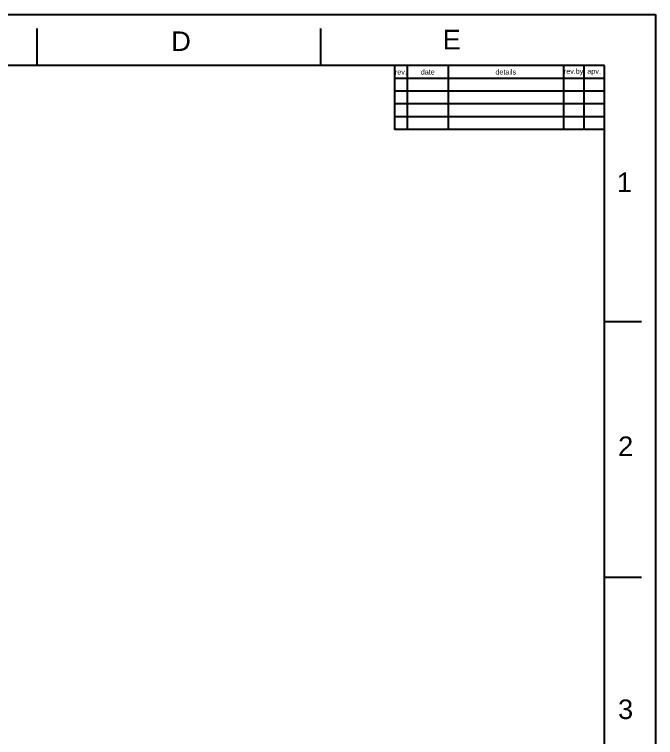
# Model space of a CAD drawing. Header units: millimetres. Extents: x 14 to 1202, y 28 to 1708.
# Drawn here: x 701 to 1202, y 1143 to 1708 of the extents above; entities that cross this region are included whole.
import ezdxf

# ---------------------------------------------------------------- set-up
doc = ezdxf.new("R2010")
doc.units = ezdxf.units.MM
doc.layers.add('FORM2', color=7, linetype='Continuous')
doc.styles.get("Standard").update_dxf_attribs({"font": 'arial.ttf'})

msp = doc.modelspace()

# ---------------------------------------------------------------- linework, layer by layer
at = {"layer": 'FORM2', "linetype": 'Continuous'}
for p, q in [((13.86, 1708.28), (1201.86, 1708.28)), ((1201.86, 1708.28), (1201.86, 28.28)), ((718.66, 1668.28), (718.66, 1697.35)), ((940.26, 1668.28), (940.26, 1697.35)), ((1161.86, 1668.28), (53.86, 1668.28)), ((997.86, 1668.28), (997.86, 1618.28)), ((1007.86, 1668.28), (1007.86, 1618.28)), ((1039.86, 1668.28), (1039.86, 1618.28)), ((1129.86, 1668.28), (1129.86, 1618.28)), ((1145.86, 1668.28), (1145.86, 1618.28)), ((1161.86, 68.28), (1161.86, 1668.28)), ((1161.86, 1658.28), (997.86, 1658.28)), ((1161.86, 1648.28), (997.86, 1648.28)), ((1161.86, 1638.28), (997.86, 1638.28)), ((1161.86, 1628.28), (997.86, 1628.28)), ((1161.86, 1618.28), (997.86, 1618.28)), ((1161.86, 1468.28), (1190.93, 1468.28)), ((1161.86, 1268.28), (1190.93, 1268.28))]:
    msp.add_line(p, q, dxfattribs=at)

# ---------------------------------------------------------------- texts
at = {"layer": 'FORM2', "linetype": 'Continuous', "attachment_point": 5}
for s, width, insert, char_height in [('E', 10, (1042.65, 1688.64), 15.25), ('D', 10, (831.07, 1687.37), 15.25), ('rev.', 5, (1002.86, 1663.28), 4), ('date', 16, (1023.86, 1663.28), 4), ('details', 45, (1084.86, 1663.28), 4), ('rev.by', 8, (1137.86, 1663.28), 4), ('apv.', 8, (1153.86, 1663.28), 4), ('1', 50, (1177.56, 1577.09), 15.25), ('2', 50, (1178.52, 1370.69), 15.25), ('3', 50, (1178.48, 1164.91), 15.25)]:
    msp.add_mtext_dynamic_manual_height_columns(s, width=width, gutter_width=12.5, heights=[0], dxfattribs=dict(at, insert=insert, char_height=char_height))

doc.saveas('drawing.dxf')
